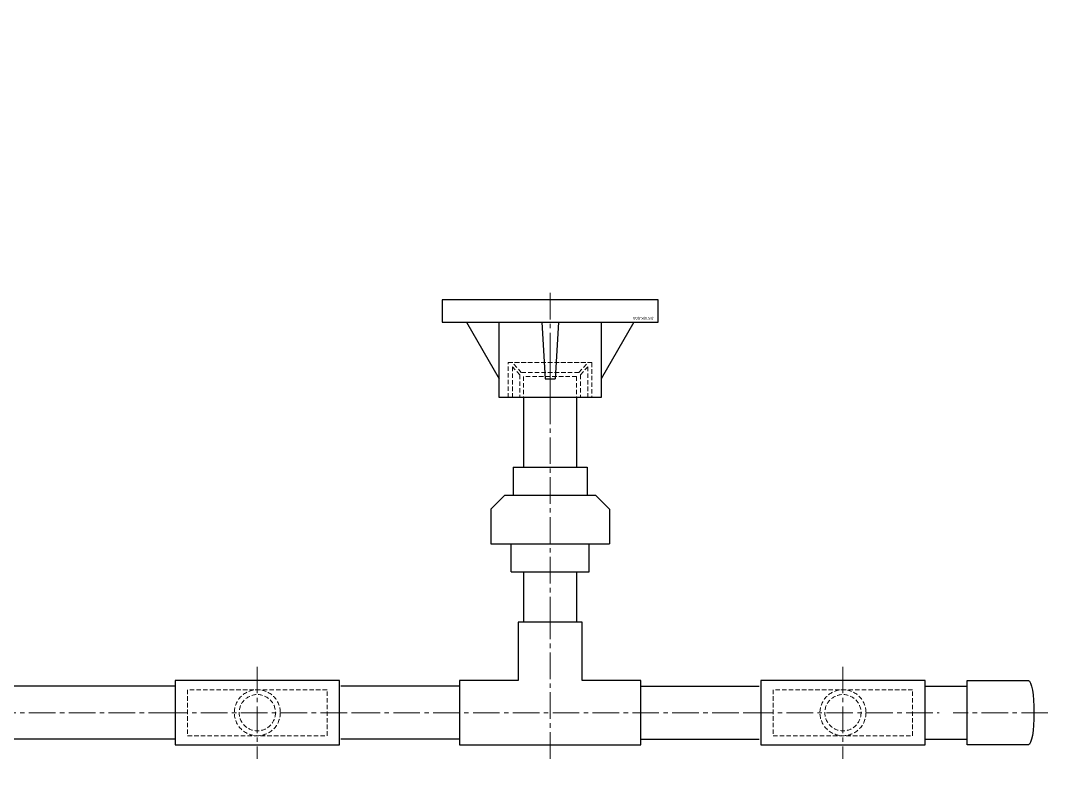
# Model space of a CAD drawing. Header units: millimetres. Extents: x 0 to 70370, y 0 to 11543.
# Drawn here: x 26457 to 27206, y 1508 to 2045 of the extents above; entities that cross this region are included whole.
import ezdxf
from ezdxf import colors
from ezdxf.entities.mleader import LeaderData, LeaderLine
from ezdxf.enums import TextEntityAlignment as Align
from ezdxf.math import Vec2, Vec3

# ---------------------------------------------------------------- set-up
doc = ezdxf.new("R2010")
doc.units = ezdxf.units.MM
doc.linetypes.add('CENTER2', pattern=[28.575, 19.05, -3.175, 3.175, -3.175])
doc.linetypes.add('HIDDEN2', pattern=[4.7625, 3.175, -1.5875])
for name, color, linetype, lineweight in [('01_外形線', 7, 'Continuous', 25), ('03_かくれ線', 6, 'HIDDEN2', 13), ('04_中心線', 1, 'CENTER2', 9), ('07_寸法線', 3, 'Continuous', 9)]:
    doc.layers.add(name, color=color, linetype=linetype, lineweight=lineweight)
doc.styles.get("Standard").update_dxf_attribs({"font": 'arial.ttf'})

# ---------------------------------------------------------------- blocks, each defined once
blk = doc.blocks.new('AM_BALLOON1')
at = {"transparency": 16777216}
blk.add_circle((0, 0), 5, dxfattribs=at)
blk.add_attdef('B_NUMBER', text='', height=3, dxfattribs=at).set_placement((0, 0), align=Align.MIDDLE_CENTER)
blk = doc.blocks.new('_OPEN')
at = {"color": 0, "linetype": 'ByBlock'}
for p, q in [((-1, 0.17), (0, 0)), ((0, 0), (-1, -0.17)), ((0, 0), (-1, 0))]:
    blk.add_line(p, q, dxfattribs=at)

msp = doc.modelspace()

# ---------------------------------------------------------------- linework, layer by layer
at = {"layer": '01_外形線'}
for p, q in [((26817.371, 1774.87), (26817.371, 1724.868)), ((26855.371, 1774.87), (26855.371, 1724.868)), ((26809.871, 1724.868), (26862.871, 1724.868)), ((26809.871, 1724.868), (26809.871, 1704.868)), ((26862.871, 1724.868), (26862.871, 1704.868)), ((26793.871, 1694.868), (26803.871, 1704.868)), ((26803.871, 1704.868), (26868.871, 1704.868)), ((26878.871, 1694.868), (26868.871, 1704.868)), ((26793.871, 1694.868), (26793.871, 1669.868)), ((26878.871, 1694.868), (26878.871, 1669.868)), ((26793.871, 1669.868), (26878.871, 1669.868)), ((26808.371, 1649.868), (26808.371, 1669.868)), ((26864.371, 1649.868), (26864.371, 1669.868)), ((26808.371, 1649.868), (26864.371, 1649.868)), ((26817.371, 1649.868), (26817.371, 1613.872)), ((26855.372, 1649.868), (26855.372, 1613.872)), ((26813.371, 1613.872), (26813.371, 1571.872)), ((26859.371, 1613.872), (26813.371, 1613.872)), ((26859.371, 1571.872), (26859.371, 1613.872)), ((26567.371, 1567.872), (26245.371, 1567.872)), ((26685.371, 1571.872), (26567.371, 1571.872)), ((26567.371, 1571.872), (26567.371, 1525.872)), ((26685.371, 1525.872), (26685.371, 1571.872)), ((26771.371, 1567.872), (26686.371, 1567.872)), ((26771.371, 1571.872), (26771.371, 1525.872)), ((26813.371, 1571.872), (26771.371, 1571.872)), ((26901.371, 1571.872), (26859.371, 1571.872)), ((26901.371, 1525.872), (26901.371, 1571.872)), ((26901.371, 1567.872), (26986.371, 1567.872)), ((27105.371, 1571.872), (26987.371, 1571.872)), ((26987.371, 1571.872), (26987.371, 1525.872)), ((27105.371, 1525.872), (27105.371, 1571.872)), ((27105.371, 1567.872), (27135.371, 1567.872)), ((27105.371, 1567.872), (27135.371, 1567.872)), ((27135.371, 1525.872), (27135.371, 1571.872)), ((27135.371, 1571.872), (27179.371, 1571.872)), ((27135.371, 1525.872), (27135.371, 1571.872)), ((27135.371, 1571.872), (27179.371, 1571.872)), ((26567.371, 1529.872), (26245.371, 1529.872)), ((26771.371, 1529.872), (26686.371, 1529.872)), ((26901.371, 1529.872), (26986.371, 1529.872)), ((27105.371, 1529.872), (27135.371, 1529.872)), ((27105.371, 1529.872), (27135.371, 1529.872)), ((26567.371, 1525.872), (26685.371, 1525.872)), ((26771.371, 1525.872), (26901.371, 1525.872)), ((26987.371, 1525.872), (27105.371, 1525.872)), ((27179.371, 1525.872), (27135.371, 1525.872)), ((27179.371, 1525.872), (27135.371, 1525.872))]:
    msp.add_line(p, q, dxfattribs=at)
for points in [[(26913.871, 1844.87), (26758.871, 1844.87)], [(26758.871, 1844.87), (26758.871, 1828.87)], [(26913.871, 1828.87), (26913.871, 1844.87)], [(26758.871, 1828.87), (26913.871, 1828.87)], [(26776.371, 1828.87), (26799.871, 1788.167)], [(26799.871, 1774.87), (26799.871, 1828.87)], [(26830.371, 1828.87), (26832.871, 1788.167)], [(26842.371, 1828.87), (26839.871, 1788.167)], [(26872.871, 1828.87), (26872.871, 1774.87)], [(26896.371, 1828.87), (26872.871, 1788.167)], [(26832.871, 1788.167), (26839.871, 1788.167)], [(26872.871, 1774.87), (26799.871, 1774.87)]]:
    msp.add_lwpolyline(points, dxfattribs=at)
at = {"layer": '01_外形線', "extrusion": (0, 0, -1)}
msp.add_ellipse((27179.371, 1548.872), major_axis=(0, -23), ratio=0.173913, start_param=3.1415927, end_param=6.2831853, dxfattribs=at)
msp.add_ellipse((27179.371, 1548.872), major_axis=(0, -23), ratio=0.173913, start_param=3.1415927, end_param=6.2831853, dxfattribs=at)
at = {"layer": '03_かくれ線'}
for p, q in [((26866.371, 1799.87), (26806.371, 1799.87)), ((26866.371, 1799.87), (26866.371, 1774.87)), ((26809.371, 1796.924), (26809.371, 1774.87)), ((26814.601, 1791.136), (26814.601, 1774.87)), ((26857.046, 1792.87), (26815.696, 1792.87)), ((26858.141, 1791.136), (26858.141, 1774.87)), ((26863.371, 1796.924), (26863.371, 1774.87)), ((26817.371, 1789.87), (26817.371, 1774.87)), ((26855.371, 1789.87), (26817.371, 1789.87)), ((26855.371, 1789.87), (26855.371, 1774.87)), ((26576.371, 1565.372), (26576.371, 1532.372)), ((26676.371, 1565.372), (26576.371, 1565.372)), ((26676.371, 1532.372), (26676.371, 1565.372)), ((26996.371, 1565.372), (26996.371, 1532.372)), ((27096.371, 1565.372), (26996.371, 1565.372)), ((27096.371, 1532.372), (27096.371, 1565.372)), ((26576.371, 1532.372), (26676.371, 1532.372)), ((26996.371, 1532.372), (27096.371, 1532.372))]:
    msp.add_line(p, q, dxfattribs=at)
for points in [[(26806.371, 1799.87), (26866.371, 1799.87), (26866.371, 1774.87), (26806.371, 1774.87), (26806.371, 1799.87)], [(26815.696, 1792.87), (26809.371, 1799.87)], [(26857.046, 1792.87), (26863.371, 1799.87)], [(26814.601, 1791.136), (26809.371, 1796.924)], [(26858.141, 1791.136), (26863.371, 1796.924)]]:
    msp.add_lwpolyline(points, dxfattribs=at)
for centre, radius in [((26626.371, 1548.872), 16.5), ((27046.371, 1548.872), 16.5), ((26626.371, 1548.872), 13), ((27046.371, 1548.872), 13)]:
    msp.add_circle(centre, radius, dxfattribs=at)
at = {"layer": '04_中心線'}
for p, q in [((26836.371, 1804.87), (26836.371, 1769.87)), ((26836.371, 1774.87), (26836.371, 1613.872)), ((26836.371, 1515.872), (26836.371, 1623.872)), ((26626.371, 1581.872), (26626.371, 1515.872)), ((27046.371, 1581.872), (27046.371, 1515.872)), ((26567.371, 1548.872), (26245.371, 1548.872)), ((26557.371, 1548.872), (26695.371, 1548.872)), ((26695.371, 1548.872), (26977.371, 1548.872)), ((26977.371, 1548.872), (27115.371, 1548.872)), ((27193.371, 1548.872), (27125.371, 1548.872)), ((27193.371, 1548.872), (27125.371, 1548.872))]:
    msp.add_line(p, q, dxfattribs=at)
msp.add_lwpolyline([(26836.371, 1849.87), (26836.371, 1769.87)], dxfattribs=at)

# ---------------------------------------------------------------- texts
at = {"layer": '03_かくれ線'}
msp.add_text('JIS10K-50A', height=2, rotation=180, dxfattribs=at).set_placement((26910.662, 1832.669))

# ---------------------------------------------------------------- leaders
at = {"layer": '07_寸法線'}
ml = msp.add_multileader_block('Standard', dxfattribs=at)
ml.set_content('AM_BALLOON1', color=256, scale=9.3744318)
ml.set_attribute('B_NUMBER', '1', width=0)
ml.set_leader_properties(color=256, linetype='ByLayer', lineweight=-1)
ml.set_arrow_properties(name='OPEN')
ml.build(insert=Vec2(0, 0))
ml.multileader.update_dxf_attribs({"leader_type": 0, "has_dogleg": 0, "text_right_attachment_type": 6, "dogleg_length": 0, "arrow_head_size": 4.688, "scale": 2.5, "block_connection_type": 1})
ctx = ml.context
ctx.base_point, ctx.scale, ctx.char_height, ctx.arrow_head_size, ctx.landing_gap_size, ctx.plane_origin = Vec3(33418.771, 3166.995), 2.5, 9.375, 4.688, 4.688, Vec3(33418.771, 3166.995)
ctx.right_attachment, ctx.attachment_type = 6, 1
notes = []
notes.append((ctx, [(0, (0, 0, 0), (0, 0), (1, 0), 1, [])]))
ctx.block.insert = Vec3(33418.771, 3166.995)
ml = msp.add_multileader_block('Standard', dxfattribs=at)
ml.set_content('AM_BALLOON1', color=256, scale=7.4995455)
ml.set_attribute('B_NUMBER', '1A', width=0)
ml.set_leader_properties(color=256, linetype='ByLayer', lineweight=-1)
ml.set_arrow_properties(name='OPEN')
ml.build(insert=Vec2(0, 0))
ml.multileader.update_dxf_attribs({"leader_type": 0, "has_dogleg": 0, "text_right_attachment_type": 6, "dogleg_length": 0, "arrow_head_size": 3.75, "scale": 2.5, "block_connection_type": 1})
ctx = ml.context
ctx.base_point, ctx.scale, ctx.char_height, ctx.arrow_head_size, ctx.landing_gap_size, ctx.plane_origin = Vec3(35324.795, 3132.322), 2.5, 7.5, 3.75, 3.75, Vec3(35324.795, 3132.322)
ctx.right_attachment, ctx.attachment_type = 6, 1
notes.append((ctx, [(0, (0, 0, 0), (0, 0), (1, 0), 1, [])]))
ctx.block.insert = Vec3(35324.795, 3132.322)
ml = msp.add_multileader_block('Standard', dxfattribs=at)
ml.set_content('AM_BALLOON1', color=256, scale=7.4995455)
ml.set_attribute('B_NUMBER', '2', width=0)
ml.set_leader_properties(color=256, linetype='ByLayer', lineweight=-1)
ml.set_arrow_properties(name='OPEN')
ml.build(insert=Vec2(0, 0))
ml.multileader.update_dxf_attribs({"leader_type": 0, "has_dogleg": 0, "text_right_attachment_type": 6, "dogleg_length": 0, "arrow_head_size": 3.75, "scale": 2.5, "block_connection_type": 1})
ctx = ml.context
ctx.base_point, ctx.scale, ctx.char_height, ctx.arrow_head_size, ctx.landing_gap_size, ctx.plane_origin = Vec3(37084.606, 2712.991), 2.5, 7.5, 3.75, 3.75, Vec3(37084.606, 2712.991)
ctx.right_attachment, ctx.attachment_type = 6, 1
notes.append((ctx, [(0, (0, 0, 0), (0, 0), (1, 0), 1, [])]))
ctx.block.insert = Vec3(37084.606, 2712.991)
ml = msp.add_multileader_block('Standard', dxfattribs=at)
ml.set_content('AM_BALLOON1', color=256, scale=7.4995455)
ml.set_attribute('B_NUMBER', '3', width=0)
ml.set_leader_properties(color=256, linetype='ByLayer', lineweight=-1)
ml.set_arrow_properties(name='OPEN')
ml.build(insert=Vec2(0, 0))
ml.multileader.update_dxf_attribs({"leader_type": 0, "has_dogleg": 0, "text_right_attachment_type": 6, "dogleg_length": 0, "arrow_head_size": 3.75, "scale": 2.5, "block_connection_type": 1})
ctx = ml.context
ctx.base_point, ctx.scale, ctx.char_height, ctx.arrow_head_size, ctx.landing_gap_size, ctx.plane_origin = Vec3(38565.945, 2679.176), 2.5, 7.5, 3.75, 3.75, Vec3(38565.945, 2679.176)
ctx.right_attachment, ctx.attachment_type = 6, 1
notes.append((ctx, [(0, (0, 0, 0), (0, 0), (1, 0), 1, [])]))
ctx.block.insert = Vec3(38565.945, 2679.176)
ml = msp.add_multileader_block('Standard', dxfattribs=at)
ml.set_content('AM_BALLOON1', color=256, scale=7.4995455)
ml.set_attribute('B_NUMBER', '1B', width=0)
ml.set_leader_properties(color=256, linetype='ByLayer', lineweight=-1)
ml.set_arrow_properties(name='OPEN')
ml.build(insert=Vec2(0, 0))
ml.multileader.update_dxf_attribs({"leader_type": 0, "has_dogleg": 0, "text_right_attachment_type": 6, "dogleg_length": 0, "arrow_head_size": 3.75, "scale": 2.5, "block_connection_type": 1})
ctx = ml.context
ctx.base_point, ctx.scale, ctx.char_height, ctx.arrow_head_size, ctx.landing_gap_size, ctx.plane_origin = Vec3(35324.795, 2449.628), 2.5, 7.5, 3.75, 3.75, Vec3(35324.795, 2449.628)
ctx.right_attachment, ctx.attachment_type = 6, 1
notes.append((ctx, [(0, (0, 0, 0), (0, 0), (1, 0), 1, [])]))
ctx.block.insert = Vec3(35324.795, 2449.628)
ml = msp.add_multileader_block('Standard', dxfattribs=at)
ml.set_content('AM_BALLOON1', color=256, scale=5.0246955)
ml.set_attribute('B_NUMBER', '1', width=0)
ml.set_leader_properties(color=256, linetype='ByLayer', lineweight=-1)
ml.set_arrow_properties(name='OPEN')
ml.build(insert=Vec2(0, 0))
ml.multileader.update_dxf_attribs({"leader_type": 0, "has_dogleg": 0, "text_right_attachment_type": 6, "dogleg_length": 0, "arrow_head_size": 2.513, "scale": 2.5, "block_connection_type": 1})
ctx = ml.context
ctx.base_point, ctx.scale, ctx.char_height, ctx.arrow_head_size, ctx.landing_gap_size, ctx.plane_origin = Vec3(40332.084, 2013.345), 2.5, 5.025, 2.513, 2.513, Vec3(40332.084, 2013.345)
ctx.right_attachment, ctx.attachment_type = 6, 1
notes.append((ctx, [(0, (0, 0, 0), (0, 0), (1, 0), 1, [])]))
ctx.block.insert = Vec3(40332.084, 2013.345)
ml = msp.add_multileader_block('Standard', dxfattribs=at)
ml.set_content('AM_BALLOON1', color=256, scale=5.0246955)
ml.set_attribute('B_NUMBER', '2', width=0)
ml.set_leader_properties(color=256, linetype='ByLayer', lineweight=-1)
ml.set_arrow_properties(name='OPEN')
ml.build(insert=Vec2(0, 0))
ml.multileader.update_dxf_attribs({"leader_type": 0, "has_dogleg": 0, "text_right_attachment_type": 6, "dogleg_length": 0, "arrow_head_size": 2.513, "scale": 2.5, "block_connection_type": 1})
ctx = ml.context
ctx.base_point, ctx.scale, ctx.char_height, ctx.arrow_head_size, ctx.landing_gap_size, ctx.plane_origin = Vec3(41277.991, 2013.345), 2.5, 5.025, 2.513, 2.513, Vec3(41277.991, 2013.345)
ctx.right_attachment, ctx.attachment_type = 6, 1
notes.append((ctx, [(0, (0, 0, 0), (0, 0), (1, 0), 1, [])]))
ctx.block.insert = Vec3(41277.991, 2013.345)
ml = msp.add_multileader_block('Standard', dxfattribs=at)
ml.set_content('AM_BALLOON1', color=256, scale=7.4995455)
ml.set_attribute('B_NUMBER', '3', width=0)
ml.set_leader_properties(color=256, linetype='ByLayer', lineweight=-1)
ml.set_arrow_properties(name='OPEN')
ml.build(insert=Vec2(0, 0))
ml.multileader.update_dxf_attribs({"leader_type": 0, "has_dogleg": 0, "text_right_attachment_type": 6, "dogleg_length": 0, "arrow_head_size": 3.75, "scale": 2.5, "block_connection_type": 1})
ctx = ml.context
ctx.base_point, ctx.scale, ctx.char_height, ctx.arrow_head_size, ctx.landing_gap_size, ctx.plane_origin = Vec3(38565.945, 1903.883), 2.5, 7.5, 3.75, 3.75, Vec3(38565.945, 1903.883)
ctx.right_attachment, ctx.attachment_type = 6, 1
notes.append((ctx, [(0, (0, 0, 0), (0, 0), (1, 0), 1, [])]))
ctx.block.insert = Vec3(38565.945, 1903.883)
ml = msp.add_multileader_block('Standard', dxfattribs=at)
ml.set_content('AM_BALLOON1', color=256, scale=7.4995455)
ml.set_attribute('B_NUMBER', '1C', width=0)
ml.set_leader_properties(color=256, linetype='ByLayer', lineweight=-1)
ml.set_arrow_properties(name='OPEN')
ml.build(insert=Vec2(0, 0))
ml.multileader.update_dxf_attribs({"leader_type": 0, "has_dogleg": 0, "text_right_attachment_type": 6, "dogleg_length": 0, "arrow_head_size": 3.75, "scale": 2.5, "block_connection_type": 1})
ctx = ml.context
ctx.base_point, ctx.scale, ctx.char_height, ctx.arrow_head_size, ctx.landing_gap_size, ctx.plane_origin = Vec3(35324.795, 1714.135), 2.5, 7.5, 3.75, 3.75, Vec3(35324.795, 1714.135)
ctx.right_attachment, ctx.attachment_type = 6, 1
notes.append((ctx, [(0, (0, 0, 0), (0, 0), (1, 0), 1, [])]))
ctx.block.insert = Vec3(35324.795, 1714.135)
for ctx, leaders in notes:
    for number, flags, end, landing, length, lines in leaders:
        leader = LeaderData()
        leader.index, (leader.has_last_leader_line, leader.has_dogleg_vector, leader.attachment_direction) = number, flags
        leader.last_leader_point, leader.dogleg_vector, leader.dogleg_length = Vec3(end), Vec3(landing), length
        for number, points, colour, breaks in lines:
            line = LeaderLine()
            line.index, line.vertices, line.color, line.breaks = number, Vec3.list(points), colors.encode_raw_color(colour), breaks
            leader.lines.append(line)
        ctx.leaders.append(leader)

doc.saveas('drawing.dxf')
